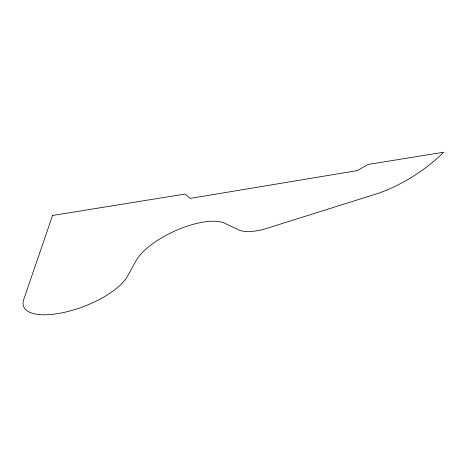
<?xml version="1.0" encoding="UTF-8"?>
<svg xmlns="http://www.w3.org/2000/svg" width="467" height="467" viewBox="0 0 467 467"><rect width="100%" height="100%" fill="white"/><g stroke="black" fill="none" stroke-linecap="round" stroke-linejoin="round"><path stroke-width="0.7" d="M52.549 215.474L23.759 299.4A56.484 21.558 -21 0 0 64.621 312.3A56.484 21.558 -21 0 0 127.573 276.131L136.066 260.744A52.322 20.005 -24.7 0 1 177.822 229.7A52.322 20.005 -24.7 0 1 224.855 223.308L238.444 229.811A52.111 19.935 -28.4 0 0 267.789 228.065L375.888 194.074A67.499 23.198 -32 0 0 443.65 152.236L367.914 164.483L357.395 170.578L190.308 198.382L184.985 194.062L52.549 215.474"/></g></svg>
